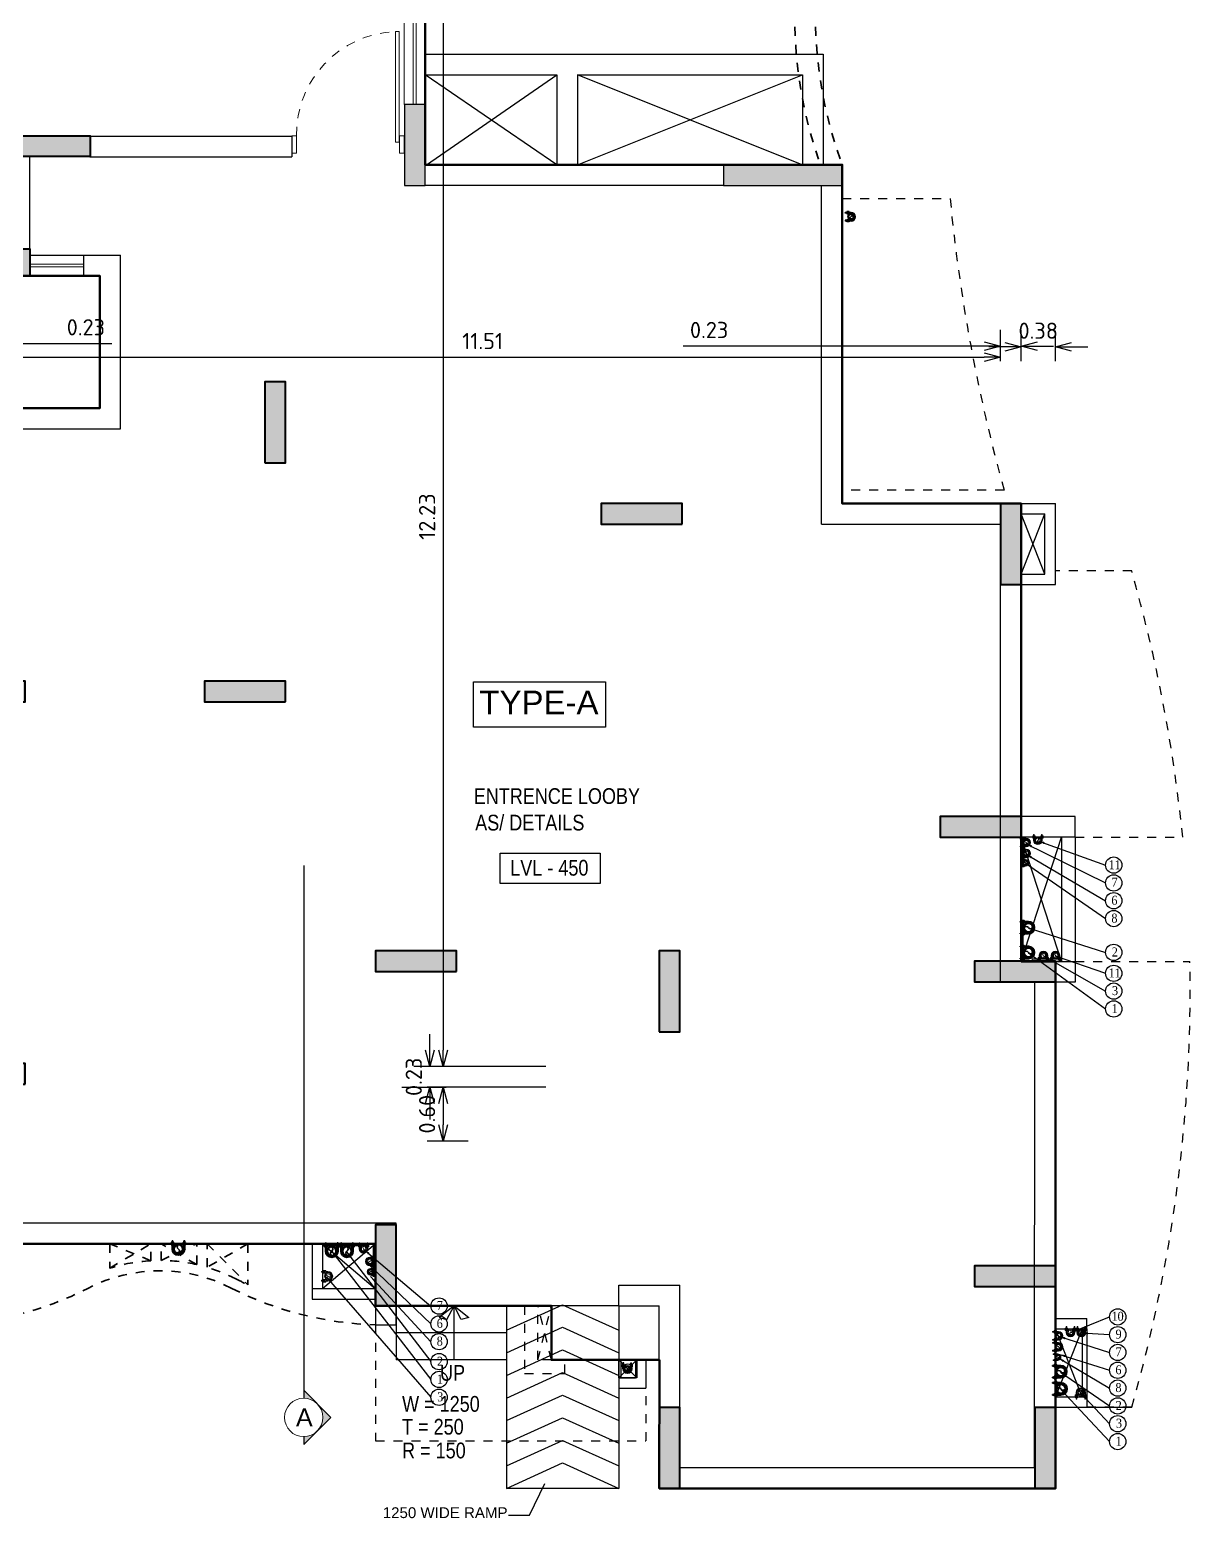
# Model space of a CAD drawing. Header units: inches. Extents: x 0 to 429, y 0 to 146.
# Drawn here: x 207.81 to 220.71, y 97.78 to 114.33 of the extents above; entities that cross this region are included whole.
import ezdxf
from ezdxf.enums import TextEntityAlignment as Align

# ---------------------------------------------------------------- set-up
doc = ezdxf.new("R2010")
doc.units = ezdxf.units.IN
doc.header["$MEASUREMENT"] = 0
for name, pattern in [('Xr-4BHK-A-B-Ground-Sub$0$DASHED', [0.75, 0.5, -0.25]), ('Xr-4BHK-A-B-Ground-Sub$0$DASHED2', [0.375, 0.25, -0.125]), ('Xr-4BHK-A-B-Ground-Sub$0$HIDDEN', [0.375, 0.25, -0.125])]:
    doc.linetypes.add(name, pattern=pattern)
doc.layers.get('DEFPOINTS').update_dxf_attribs({"lineweight": 18})
for name, color, linetype, lineweight in [('FLOOR-GROUND', 7, 'Continuous', 50), ('XR-4BHK-A-B-GROUND-SUB$0$1PL-SHAFT-PIPE-TEXT-50', 213, 'Continuous', 30), ('XR-4BHK-A-B-GROUND-SUB$0$CUTOUT', 6, 'Continuous', 30), ('XR-4BHK-A-B-GROUND-SUB$0$DOOR', 34, 'Continuous', 20), ('XR-4BHK-A-B-GROUND-SUB$0$LINE ABOVE', 6, 'Xr-4BHK-A-B-Ground-Sub$0$HIDDEN', 35), ('XR-4BHK-A-B-GROUND-SUB$0$PIPE', 30, 'Continuous', 30), ('XR-4BHK-A-B-GROUND-SUB$0$TOWER-COL', 1, 'Continuous', 40), ('XR-4BHK-A-B-GROUND-SUB$0$TOWER-COL-HATCH', 9, 'Continuous', 5), ('XR-4BHK-A-B-GROUND-SUB$0$WALL', 7, 'Continuous', 30), ('XR-4BHK-A-B-GROUND-SUB$0$WIN', 4, 'Continuous', 9), ('XR-4BHK-A-B-GROUND-SUB$0$WINDOW', 4, 'Continuous', 15)]:
    doc.layers.add(name, color=color, linetype=linetype, lineweight=lineweight)
for name, color, linetype in [('XR-4BHK-A-B-GROUND-SUB$0$1PL-SHAFT-PIPE', 7, 'Continuous'), ('XR-4BHK-A-B-GROUND-SUB$0$BALCONY', 6, 'Continuous'), ('XR-4BHK-A-B-GROUND-SUB$0$ELE', 4, 'Continuous')]:
    doc.layers.add(name, color=color, linetype=linetype)
for name, color, linetype, lineweight, true_color in [('XR-4BHK-A-B-GROUND-SUB$0$SEWERARE LINE', 7, 'Continuous', 35, 0xca2d12), ('XR-4BHK-A-B-GROUND-SUB$0$STROM WATER', 7, 'Continuous', 25, 0x00001a), ('XR-4BHK-A-B-GROUND-SUB$0$WATER SUPPLAY', 7, 'Continuous', 0, 0x00f000)]:
    doc.layers.add(name, color=color, linetype=linetype, lineweight=lineweight, true_color=true_color)
doc.styles.add('Sanvi Common', font='isocpeur.ttf')
doc.styles.get("Standard").update_dxf_attribs({"font": 'arial.ttf'})
doc.styles.add('Xr-4BHK-A-B-Ground-Sub$0$$0$DIM', font='arial.ttf', dxfattribs={"height": 4})
doc.styles.add('Xr-4BHK-A-B-Ground-Sub$0$$1$Standard', font='arial.ttf')
doc.styles.add('Xr-4BHK-A-B-Ground-Sub$0$DIM', font='arial.ttf')
doc.styles.add('Xr-4BHK-A-B-Ground-Sub$0$Standard', font='ARIALN.TTF')
doc.styles.add('Xr-4BHK-A-B-Ground-Sub$0$TIMES-ROMAN', font='times.ttf', dxfattribs={"width": 0.9})
doc.dimstyles.new('Sanvi Common', dxfattribs={"dimtxt": 0.18, "dimasz": 0.18, "dimexe": 0.18, "dimexo": 0.0625, "dimgap": 0.09, "dimtad": 1, "dimzin": 0, "dimdsep": 46, "dimtxsty": 'Sanvi Common', "dimblk": 'OPEN30', "dimcen": 0.09, "dimclrd": 68, "dimclre": 68, "dimclrt": 40, "dimadec": 0, "dimazin": 0, "dimtfac": 1, "dimtofl": 0, "dimtmove": 0, "dimatfit": 3, "dimldrblk": 'OPEN30', "dimfxl": 1, "dimtolj": 1, "dimtzin": 0, "dimarcsym": 0})
doc.dimstyles.new('Xr-4BHK-A-B-Ground-Sub$0$DIM 75', dxfattribs={"dimtxt": 75, "dimasz": 75, "dimexe": 0.18, "dimexo": 0.0625, "dimgap": 0.09, "dimtad": 0, "dimtih": 1, "dimtoh": 1, "dimdec": 0, "dimzin": 0, "dimdsep": 46, "dimtxsty": 'Xr-4BHK-A-B-Ground-Sub$0$Standard', "dimcen": 0.09, "dimclrd": 256, "dimclre": 256, "dimclrt": 256, "dimadec": 0, "dimazin": 0, "dimtfac": 1, "dimtdec": 0, "dimtofl": 0, "dimtmove": 0, "dimatfit": 3, "dimfxl": 1, "dimtolj": 1, "dimtzin": 0, "dimarcsym": 0})

# ---------------------------------------------------------------- blocks, each defined once
blk = doc.blocks.new('Xr-4BHK-A-B-Ground-Sub$0$d-750')
at = {"layer": 'XR-4BHK-A-B-GROUND-SUB$0$DOOR'}
for p, q in [((0, 718.7), (0, 750)), ((0, 750), (115, 750)), ((115, 718.7), (0, 718.7)), ((115, 750), (115, 718.7)), ((0, 0), (0, 31.2)), ((0, 31.2), (115, 31.2)), ((115, 31.2), (115, 0)), ((115, 0), (0, 0))]:
    blk.add_line(p, q, dxfattribs=at)
blk.add_lwpolyline([(73.9, 34.2), (811.3, 34.2), (811.3, 59.2), (73.9, 59.2)], close=True, dxfattribs=at)
at = {"layer": 'XR-4BHK-A-B-GROUND-SUB$0$DOOR', "color": 8, "linetype": 'Xr-4BHK-A-B-Ground-Sub$0$HIDDEN', "extrusion": (0, 0, -1)}
blk.add_ellipse((125, 31.2), major_axis=(218.4, 652.1), ratio=0.99874, start_param=-0.33813, end_param=1.207251, dxfattribs=at)
blk = doc.blocks.new('Xr-4BHK-A-B-Ground-Sub$0$ground')
at = {"layer": 'XR-4BHK-A-B-GROUND-SUB$0$BALCONY', "linetype": 'Xr-4BHK-A-B-Ground-Sub$0$DASHED2'}
for p, q in [((0, -375), (1200, -375)), ((1800, -3615), (0, -3615)), ((-10585, -10040), (-10585, -7585)), ((-9985, -7585), (-10585, -7585)), ((-9985, -10040), (-10585, -10040)), ((-3534, -12685), (-3534, -13285)), ((-3384, -13285), (-3234, -12684)), ((-3234, -13285), (-3383, -12685)), ((-5191, -12895), (-5190, -14185)), ((-2185, -13290), (-2185, -14185)), ((-5190, -14185), (-2185, -14185))]:
    blk.add_line(p, q, dxfattribs=at)
at = {"layer": 'XR-4BHK-A-B-GROUND-SUB$0$BALCONY'}
blk.add_line((2720, -13812), (3219, -13812), dxfattribs=at)
at = {"layer": 'XR-4BHK-A-B-GROUND-SUB$0$BALCONY', "linetype": 'Xr-4BHK-A-B-Ground-Sub$0$DASHED2'}
for points in [[(-9680, -1085), (-9985, -1085), (-9985, -2330)], [(-3534, -12685), (-3534, -13435), (-3084, -13435), (-3084, -13285)]]:
    blk.add_lwpolyline(points, dxfattribs=at)
for points in [[(2590, -7475), (3786, -7475, 0.044618), (3219, -4515), (2370, -4515)], [(2590, -8855), (3867, -8855, -0.074265), (3219, -13812), (2720, -13812)]]:
    blk.add_lwpolyline(points, format="xyb", dxfattribs=at)
blk.add_lwpolyline([(-3384, -12684), (-3234, -12684), (-3234, -13285), (-3384, -13285)], close=True, dxfattribs=at)
blk.add_arc((19853, 1405), 18738, 185.4521, 195.5407, dxfattribs=at)
at = {"layer": 'XR-4BHK-A-B-GROUND-SUB$0$ELE'}
for p, q in [((-9835, -2330), (-9271, -2330)), ((-9835, -2405), (-9271, -2705)), ((-9835, -2705), (-9271, -2405)), ((-9835, -2405), (-9271, -2405)), ((1990, -4550), (2255, -3880)), ((2255, -4550), (1990, -3880)), ((2440, -8855), (1990, -7475)), ((1990, -8855), (2440, -7475)), ((2440, -7475), (2440, -8855)), ((2590, -7475), (2590, -8855)), ((-9870, -11995), (-9282, -12495)), ((-9282, -11995), (-9870, -12495)), ((-9282, -11995), (-9282, -12495)), ((-9167, -11995), (-9167, -12495)), ((-5893, -11995), (-5893, -12495)), ((-5778, -11995), (-5778, -12495)), ((-5778, -11995), (-5190, -12495)), ((-5190, -11995), (-5778, -12495)), ((-2484, -12685), (-4959, -12685)), ((-4959, -12685), (-4959, -13285)), ((-3734, -12685), (-3734, -14715)), ((-2484, -12685), (-2484, -14715)), ((-3734, -12985), (-4959, -12985)), ((2670, -12942), (2370, -13697)), ((2670, -13697), (2370, -12942)), ((2670, -12942), (2670, -13697)), ((2720, -12942), (2720, -13697)), ((-3734, -13285), (-4959, -13285)), ((-2484, -14715), (-3734, -14715))]:
    blk.add_line(p, q, dxfattribs=at)
for points in [[(-3734, -12956), (-3109, -12672), (-2484, -12956)], [(-3734, -13207), (-3109, -12923), (-2484, -13207)], [(-3734, -13458), (-3109, -13175), (-2484, -13458)], [(-3734, -13710), (-3109, -13426), (-2484, -13710)], [(-3734, -13961), (-3109, -13677), (-2484, -13961)], [(-3734, -14212), (-3109, -13929), (-2484, -14212)], [(-3734, -14464), (-3109, -14180), (-2484, -14464)], [(-3734, -14715), (-3109, -14431), (-2484, -14715)]]:
    blk.add_lwpolyline(points, dxfattribs=at)
at = {"layer": 'XR-4BHK-A-B-GROUND-SUB$0$LINE ABOVE'}
for p, q in [((-8143, -11995), (-8143, -12266)), ((-7689, -12183), (-8143, -11995)), ((-8143, -12266), (-7689, -11995)), ((-7689, -12183), (-7689, -11995)), ((-7574, -12180), (-7574, -11995)), ((-7177, -12226), (-7574, -11995)), ((-7574, -12180), (-7177, -11995)), ((-7177, -12226), (-7177, -11995)), ((-7062, -12256), (-7062, -11995)), ((-7062, -11995), (-6608, -12450)), ((-6608, -11995), (-7062, -12256)), ((-6608, -11995), (-6608, -12450)), ((-3084, -13290), (-2035, -13290))]:
    blk.add_line(p, q, dxfattribs=at)
blk.add_lwpolyline([(-9985, -5740), (-10585, -5740), (-10585, -7435), (-9985, -7435)], dxfattribs=at)
for points in [[(-8143, -12266, -0.06273), (-7689, -12183, -0.06273)], [(-7574, -12180, -0.054211), (-7177, -12226)], [(-9985, -12610), (-9985, -12895, 0.111051), (-8387, -12490, -0.244497), (-6788, -12490, 0.111051), (-5190, -12895, -74.791831)], [(-7062, -12256, -0.047733), (-6736, -12388, 0.009749), (-6608, -12450)]]:
    blk.add_lwpolyline(points, format="xyb", dxfattribs=at)
at = {"layer": 'XR-4BHK-A-B-GROUND-SUB$0$WALL'}
for p, q in [((-8365, 320), (-6120, 320)), ((-6120, 320), (-6120, 90)), ((-9265, -1005), (-9265, 91)), ((-9035, -1005), (-9035, 91)), ((-8365, 90), (-6120, 90)), ((-230, -3995), (-230, -230)), ((0, -3765), (0, -230)), ((-9680, -1005), (-9265, -1005)), ((-9680, -1235), (-9680, -1005)), ((-9035, -1005), (-8025, -1005)), ((-8025, -2935), (-8025, -1005)), ((-9035, -1235), (-8255, -1235)), ((-8255, -2705), (-8255, -1235)), ((-9985, -2935), (-9985, -2330)), ((-9835, -2330), (-9985, -2330)), ((-9835, -2705), (-9835, -2330)), ((-9271, -2705), (-9271, -2330)), ((-9271, -2330), (-9155, -2330)), ((-9155, -2705), (-9155, -2330)), ((-9835, -2705), (-9271, -2705)), ((-9155, -2705), (-8255, -2705)), ((-9985, -11995), (-9985, -2935)), ((-9985, -2935), (-8025, -2935)), ((-9755, -11765), (-9755, -2935)), ((0, -3765), (2370, -3765)), ((2370, -4665), (2370, -3765)), ((1990, -3880), (2255, -3880)), ((1990, -4550), (1990, -3880)), ((2255, -4550), (2255, -3880)), ((-230, -3995), (1760, -3995)), ((1760, -9085), (1760, -3995)), ((1990, -4550), (2255, -4550)), ((1990, -7245), (1990, -4665)), ((1990, -4665), (2370, -4665)), ((1990, -7245), (1990, -4665)), ((2590, -7245), (1985, -7245)), ((2590, -7475), (2590, -7245)), ((1990, -8855), (2590, -8855)), ((2590, -8855), (2590, -9085)), ((2142, -9085), (1760, -9085)), ((2140, -14485), (2142, -9085)), ((2370, -12827), (2372, -9085)), ((2590, -9085), (2372, -9085)), ((-9985, -11995), (-9985, -12610)), ((-5190, -11995), (-9870, -11995)), ((-9870, -11995), (-9870, -12495)), ((-5190, -11995), (-5190, -12495)), ((-9167, -12495), (-9870, -12495)), ((-9167, -12495), (-9167, -12610)), ((-5893, -12495), (-5893, -12610)), ((-5190, -12495), (-5893, -12495)), ((-2484, -12455), (-1805, -12455)), ((-2484, -12685), (-2484, -12455)), ((-1805, -14485), (-1805, -12455)), ((-9985, -12610), (-9167, -12610)), ((-2484, -12685), (-2035, -12685)), ((-2035, -14715), (-2035, -12685)), ((2370, -12827), (2720, -12827)), ((2720, -12942), (2720, -12827)), ((2370, -14715), (2370, -12942)), ((2370, -12942), (2720, -12942)), ((2370, -13697), (2720, -13697)), ((2720, -13697), (2720, -13812)), ((2370, -13812), (2720, -13812)), ((2140, -14485), (-1805, -14485)), ((2370, -14715), (-2035, -14715))]:
    blk.add_line(p, q, dxfattribs=at)
at = {"layer": 'XR-4BHK-A-B-GROUND-SUB$0$WALL', "linetype": 'Xr-4BHK-A-B-Ground-Sub$0$DASHED'}
blk.add_line((-9680, -1235), (-9035, -1235), dxfattribs=at)
at = {"layer": 'XR-4BHK-A-B-GROUND-SUB$0$WALL'}
for points in [[(2590, -7475), (1990, -7475), (1990, -8855)], [(-5893, -12610), (-5190, -12610), (-5190, -12895), (-4960, -12895), (-4960, -11765), (-9755, -11765)]]:
    blk.add_lwpolyline(points, dxfattribs=at)
at = {"layer": 'XR-4BHK-A-B-GROUND-SUB$0$DOOR', "xscale": 1.666666782984976, "yscale": 1.666666782984976, "zscale": 1.666666782984976, "rotation": 89.99999994797315}
blk.add_blockref('Xr-4BHK-A-B-Ground-Sub$0$d-750', (-4870, 129), dxfattribs=at)
blk = doc.blocks.new('Xr-4BHK-A-B-Ground-Sub$0$core typ')
at = {"layer": 'XR-4BHK-A-B-GROUND-SUB$0$LINE ABOVE'}
for radius, start, end in [(4917, 160.395, 199.6052), (4687, 159.3903, 200.6097)]:
    blk.add_arc((16038, 7150), radius, start, end, dxfattribs=at)
at = {"layer": 'XR-4BHK-A-B-GROUND-SUB$0$WALL'}
for p, q in [((2615, 4265), (2615, 4495)), ((3215, 4265), (3215, 4495))]:
    blk.add_line(p, q, dxfattribs=at)
at = {"layer": 'XR-4BHK-A-B-GROUND-SUB$0$WIN'}
for p, q in [((6880, 6170), (6880, 8130)), ((6910, 6170), (6910, 8130)), ((2615, 4395), (3215, 4395)), ((3215, 4365), (2615, 4365))]:
    blk.add_line(p, q, dxfattribs=at)
at = {"layer": 'XR-4BHK-A-B-GROUND-SUB$0$WINDOW'}
for p, q in [((6780, 6170), (6780, 8130)), ((7010, 6170), (7010, 8130)), ((2615, 4495), (3215, 4495)), ((3215, 4265), (2615, 4265))]:
    blk.add_line(p, q, dxfattribs=at)
blk = doc.blocks.new('Xr-4BHK-A-B-Ground-Sub$0$REV.CO.')
at = {"layer": 'XR-4BHK-A-B-GROUND-SUB$0$TOWER-COL-HATCH'}
for points in [[(447471, 20700), (447241, 20700), (447241, 19800), (447471, 19800)], [(451646, 19800), (451416, 19800), (451416, 20700), (451646, 20700)], [(454801, 18670), (454571, 18670), (454571, 17769), (454801, 17769)], [(448142, 18455), (448142, 18225), (447241, 18225), (447241, 18455)], [(459366, 17980), (459596, 17980), (459596, 17080), (459366, 17080)], [(459596, 16205), (459596, 15975), (458696, 15975), (458696, 16205)], [(451646, 14725), (451416, 14725), (451416, 15626), (451646, 15626)], [(448142, 15070), (448142, 14840), (447241, 14840), (447241, 15070)], [(454801, 14955), (454801, 14725), (453901, 14725), (453901, 14955)], [(448521, 13460), (447621, 13460), (447621, 13230), (448521, 13230)], [(456702, 11955), (456702, 11725), (455801, 11725), (455801, 11955)], [(458696, 11725), (458696, 11955), (459596, 11955), (459596, 11725)], [(447851, 9750), (447851, 10650), (447621, 10650), (447621, 9750)], [(452291, 9980), (451391, 9980), (451391, 9750), (452291, 9750)], [(459366, 8690), (459596, 8690), (459596, 9590), (459366, 9590)], [(456031, 8400), (455801, 8400), (455801, 9300), (456031, 9300)], [(459246, 7220), (459246, 6920), (458646, 6920), (458646, 7220)]]:
    blk.add_hatch(color=256, dxfattribs=at).paths.add_polyline_path(points)
h = blk.add_hatch(color=256, dxfattribs=at)
h.dxf.hatch_style = 1
h.paths.add_polyline_path([(458876, 5665), (458876, 5895), (457976, 5895), (457976, 5665)])
at = {"layer": 'XR-4BHK-A-B-GROUND-SUB$0$TOWER-COL'}
for points in [[(447471, 20700), (447241, 20700), (447241, 19800), (447471, 19800)], [(451646, 20700), (451416, 20700), (451416, 19800), (451646, 19800)], [(454801, 18670), (454571, 18670), (454571, 17769), (454801, 17769)], [(447241, 18455), (447241, 18225), (448142, 18225), (448142, 18455)], [(459366, 17080), (459596, 17080), (459596, 17980), (459366, 17980)], [(458696, 16205), (458696, 15975), (459596, 15975), (459596, 16205)], [(451646, 15626), (451416, 15626), (451416, 14725), (451646, 14725)], [(447241, 15070), (447241, 14840), (448142, 14840), (448142, 15070)], [(453901, 14955), (453901, 14725), (454801, 14725), (454801, 14955)], [(447621, 13460), (447621, 13230), (448521, 13230), (448521, 13460)], [(455801, 11955), (455801, 11725), (456702, 11725), (456702, 11955)], [(459596, 11725), (459596, 11955), (458696, 11955), (458696, 11725)], [(447851, 10650), (447621, 10650), (447621, 9750), (447851, 9750)], [(451391, 9980), (451391, 9750), (452291, 9750), (452291, 9980)], [(459366, 8690), (459596, 8690), (459596, 9590), (459366, 9590)], [(456031, 9300), (455801, 9300), (455801, 8400), (456031, 8400)], [(459246, 7220), (459246, 6920), (458646, 6920), (458646, 7220)], [(458876, 5895), (458876, 5665), (457976, 5665), (457976, 5895)]]:
    blk.add_lwpolyline(points, close=True, dxfattribs=at)
blk = doc.blocks.new('_Open30')
at = {"color": 0, "linetype": 'ByBlock', "lineweight": -2}
for p, q in [((-1, 0.268), (0, 0)), ((0, 0), (-1, -0.268)), ((0, 0), (-1, 0))]:
    blk.add_line(p, q, dxfattribs=at)
blk = doc.blocks.new('*D61')
at = {"color": 68, "lineweight": -2, "transparency": 16777216}
for p, q in [((204.959, 110.618), (204.959, 111.019)), ((205.189, 110.638), (205.189, 111.019)), ((204.779, 110.839), (204.599, 110.839)), ((205.369, 110.839), (208.717, 110.839))]:
    blk.add_line(p, q, dxfattribs=at)
at = {"layer": 'DEFPOINTS', "color": 0, "transparency": 16777216}
for p in [(205.189, 110.839), (204.959, 110.555), (205.189, 110.576)]:
    blk.add_point(p, dxfattribs=at)
at = {"color": 68, "lineweight": -2, "transparency": 16777216, "xscale": 0.18, "yscale": 0.18, "zscale": 0.18}
blk.add_blockref('_Open30', (204.959, 110.839), dxfattribs=at)
at = {"color": 68, "lineweight": -2, "transparency": 16777216, "xscale": 0.18, "yscale": 0.18, "zscale": 0.18, "rotation": 180}
blk.add_blockref('_Open30', (205.189, 110.839), dxfattribs=at)
at = {"color": 40, "transparency": 16777216, "insert": (208.429, 111.019), "char_height": 0.18, "attachment_point": 5, "style": 'Sanvi Common'}
blk.add_mtext('\\A1;0.23', dxfattribs=at)
blk = doc.blocks.new('*D93')
at = {"color": 68, "lineweight": -2, "transparency": 16777216}
for p, q in [((207.084, 110.642), (207.084, 110.866)), ((218.599, 110.642), (218.599, 110.866)), ((207.264, 110.686), (218.419, 110.686))]:
    blk.add_line(p, q, dxfattribs=at)
at = {"layer": 'DEFPOINTS', "color": 0, "transparency": 16777216}
for p in [(207.084, 110.58), (218.599, 110.686), (218.599, 110.58)]:
    blk.add_point(p, dxfattribs=at)
at = {"color": 68, "lineweight": -2, "transparency": 16777216, "xscale": 0.18, "yscale": 0.18, "zscale": 0.18, "rotation": 180}
blk.add_blockref('_Open30', (207.084, 110.686), dxfattribs=at)
at = {"color": 68, "lineweight": -2, "transparency": 16777216, "xscale": 0.18, "yscale": 0.18, "zscale": 0.18}
blk.add_blockref('_Open30', (218.599, 110.686), dxfattribs=at)
at = {"color": 40, "transparency": 16777216, "insert": (212.841, 110.866), "char_height": 0.18, "attachment_point": 5, "style": 'Sanvi Common'}
blk.add_mtext('\\A1;11.51', dxfattribs=at)
blk = doc.blocks.new('*D94')
at = {"color": 68, "lineweight": -2, "transparency": 16777216}
for p, q in [((218.599, 110.642), (218.599, 110.989)), ((218.829, 110.642), (218.829, 110.989)), ((218.419, 110.809), (215.071, 110.809)), ((219.009, 110.809), (219.189, 110.809))]:
    blk.add_line(p, q, dxfattribs=at)
at = {"layer": 'DEFPOINTS', "color": 0, "transparency": 16777216}
for p in [(218.829, 110.809), (218.599, 110.58), (218.829, 110.58)]:
    blk.add_point(p, dxfattribs=at)
at = {"color": 68, "lineweight": -2, "transparency": 16777216, "xscale": 0.18, "yscale": 0.18, "zscale": 0.18}
blk.add_blockref('_Open30', (218.599, 110.809), dxfattribs=at)
at = {"color": 68, "lineweight": -2, "transparency": 16777216, "xscale": 0.18, "yscale": 0.18, "zscale": 0.18, "rotation": 180}
blk.add_blockref('_Open30', (218.829, 110.809), dxfattribs=at)
at = {"color": 40, "transparency": 16777216, "insert": (215.359, 110.989), "char_height": 0.18, "attachment_point": 5, "style": 'Sanvi Common'}
blk.add_mtext('\\A1;0.23', dxfattribs=at)
blk = doc.blocks.new('*D95')
at = {"color": 68, "lineweight": -2, "transparency": 16777216}
for p, q in [((218.829, 110.642), (218.829, 110.981)), ((219.209, 110.642), (219.209, 110.981)), ((218.649, 110.801), (218.469, 110.801)), ((219.389, 110.801), (219.569, 110.801))]:
    blk.add_line(p, q, dxfattribs=at)
at = {"layer": 'DEFPOINTS', "color": 0, "transparency": 16777216}
for p in [(219.209, 110.801), (218.829, 110.58), (219.209, 110.58)]:
    blk.add_point(p, dxfattribs=at)
at = {"color": 68, "lineweight": -2, "transparency": 16777216, "xscale": 0.18, "yscale": 0.18, "zscale": 0.18}
blk.add_blockref('_Open30', (218.829, 110.801), dxfattribs=at)
at = {"color": 68, "lineweight": -2, "transparency": 16777216, "xscale": 0.18, "yscale": 0.18, "zscale": 0.18, "rotation": 180}
blk.add_blockref('_Open30', (219.209, 110.801), dxfattribs=at)
at = {"color": 40, "transparency": 16777216, "insert": (219.019, 110.981), "char_height": 0.18, "attachment_point": 5, "style": 'Sanvi Common'}
blk.add_mtext('\\A1;0.38', dxfattribs=at)
blk = doc.blocks.new('*D96')
at = {"color": 68, "lineweight": -2, "transparency": 16777216}
for p, q in [((212.354, 115.026), (212.223, 115.026)), ((212.403, 114.846), (212.403, 102.981)), ((213.543, 102.801), (212.223, 102.801))]:
    blk.add_line(p, q, dxfattribs=at)
at = {"layer": 'DEFPOINTS', "color": 0, "transparency": 16777216}
for p in [(212.417, 115.026), (212.403, 102.801), (213.605, 102.801)]:
    blk.add_point(p, dxfattribs=at)
at = {"color": 68, "lineweight": -2, "transparency": 16777216, "xscale": 0.18, "yscale": 0.18, "zscale": 0.18}
for p, rotation in [((212.403, 115.026), 90), ((212.403, 102.801), 270)]:
    blk.add_blockref('_Open30', p, dxfattribs=dict(at, rotation=rotation))
at = {"color": 40, "transparency": 16777216, "insert": (212.223, 108.914), "char_height": 0.18, "attachment_point": 5, "rotation": 90, "style": 'Sanvi Common'}
blk.add_mtext('\\A1;12.23', dxfattribs=at)
blk = doc.blocks.new('*D97')
at = {"color": 68, "lineweight": -2, "transparency": 16777216}
for p, q in [((212.255, 102.981), (212.255, 103.161)), ((213.543, 102.801), (212.075, 102.801)), ((211.943, 102.571), (212.435, 102.571)), ((212.255, 102.391), (212.255, 102.211))]:
    blk.add_line(p, q, dxfattribs=at)
at = {"layer": 'DEFPOINTS', "color": 0, "transparency": 16777216}
for p in [(213.605, 102.801), (211.88, 102.571), (212.255, 102.571)]:
    blk.add_point(p, dxfattribs=at)
at = {"color": 68, "lineweight": -2, "transparency": 16777216, "xscale": 0.18, "yscale": 0.18, "zscale": 0.18}
for p, rotation in [((212.255, 102.801), 270), ((212.255, 102.571), 90)]:
    blk.add_blockref('_Open30', p, dxfattribs=dict(at, rotation=rotation))
at = {"color": 40, "transparency": 16777216, "insert": (212.075, 102.686), "char_height": 0.18, "attachment_point": 5, "rotation": 90, "style": 'Sanvi Common'}
blk.add_mtext('\\A1;0.23', dxfattribs=at)
blk = doc.blocks.new('*D98')
at = {"color": 68, "lineweight": -2, "transparency": 16777216}
for p, q in [((213.543, 102.571), (212.223, 102.571)), ((212.403, 102.391), (212.403, 102.151)), ((212.68, 101.971), (212.223, 101.971))]:
    blk.add_line(p, q, dxfattribs=at)
at = {"layer": 'DEFPOINTS', "color": 0, "transparency": 16777216}
for p in [(213.605, 102.571), (212.403, 101.971), (212.743, 101.971)]:
    blk.add_point(p, dxfattribs=at)
at = {"color": 68, "lineweight": -2, "transparency": 16777216, "xscale": 0.18, "yscale": 0.18, "zscale": 0.18}
for p, rotation in [((212.403, 102.571), 90), ((212.403, 101.971), 270)]:
    blk.add_blockref('_Open30', p, dxfattribs=dict(at, rotation=rotation))
at = {"color": 40, "transparency": 16777216, "insert": (212.223, 102.271), "char_height": 0.18, "attachment_point": 5, "rotation": 90, "style": 'Sanvi Common'}
blk.add_mtext('\\A1;0.60', dxfattribs=at)
blk = doc.blocks.new('Xr-4BHK-A-B-Ground-Sub$0$$0$DOOR NO')
at = {"lineweight": 0}
blk.add_circle((0, 0), 10, dxfattribs=at)
at = {"style": 'Xr-4BHK-A-B-Ground-Sub$0$$0$DIM'}
blk.add_attdef('X1', text='', height=9, dxfattribs=at).set_placement((0, 0), align=Align.MIDDLE_CENTER)
blk = doc.blocks.new('Xr-4BHK-A-B-Ground-Sub$0$CI50')
at = {"ltscale": 100}
for p, q in [((-53, 2), (-53, 13)), ((-48, 35), (-48, 13)), ((-48, 2), (-48, -2)), ((-40, 35), (-40, 13)), ((-40, 2), (-40, -2)), ((-35, 2), (-35, 13)), ((35, 2), (35, 13)), ((40, 35), (40, 13)), ((40, 2), (40, -2)), ((48, 35), (48, 13)), ((48, 2), (48, -2)), ((53, 2), (53, 13)), ((-53, -13), (-53, -2)), ((-48, -13), (-48, -31)), ((-48, -15), (-48, -31)), ((-40, -31), (-48, -31)), ((-40, -13), (-40, -31)), ((-40, -15), (-40, -31)), ((-35, -13), (-35, -2)), ((35, -13), (35, -2)), ((40, -13), (40, -31)), ((40, -15), (40, -31)), ((40, -31), (48, -31)), ((48, -13), (48, -31)), ((48, -15), (48, -31)), ((53, -13), (53, -2))]:
    blk.add_line(p, q, dxfattribs=at)
for points in [[(-58, 2), (-31, 2), (-31, 13), (-58, 13)], [(58, 2), (31, 2), (31, 13), (58, 13)], [(-58, -13), (-31, -13), (-31, -2), (-58, -2)], [(58, -13), (31, -13), (31, -2), (58, -2)]]:
    blk.add_lwpolyline(points, close=True, dxfattribs=at)
for radius in [35, 25]:
    blk.add_circle((0, 35), radius, dxfattribs=at)
for centre, radius, start, end in [((0, 35), 48.3, 0, 180), ((0, 35), 40.3, 360, 180), ((7, 47), 14.3, 119.0199, 240.9801), ((-7, 22), 14.3, 299.0199, 60.9801)]:
    blk.add_arc(centre, radius, start, end, dxfattribs=at)
blk = doc.blocks.new('Xr-4BHK-A-B-Ground-Sub$0$CI100')
at = {"layer": 'XR-4BHK-A-B-GROUND-SUB$0$SEWERARE LINE', "ltscale": 100}
for p, q in [((-79, 0), (-79, 11)), ((-74, 61), (-74, 11)), ((-66, 61), (-66, 11)), ((-61, 0), (-61, 11)), ((61, 0), (61, 11)), ((66, 61), (66, 11)), ((74, 61), (74, 11)), ((79, 0), (79, 11)), ((-79, -15), (-79, -4)), ((-74, 0), (-74, -4)), ((-74, -15), (-74, -37)), ((-74, -17), (-74, -37)), ((-66, -37), (-74, -37)), ((-66, 0), (-66, -4)), ((-66, -15), (-66, -37)), ((-66, -17), (-66, -37)), ((-61, -15), (-61, -4)), ((61, -15), (61, -4)), ((66, 0), (66, -4)), ((66, -15), (66, -37)), ((66, -17), (66, -37)), ((66, -37), (74, -37)), ((74, 0), (74, -4)), ((74, -15), (74, -37)), ((74, -17), (74, -37)), ((79, -15), (79, -4))]:
    blk.add_line(p, q, dxfattribs=at)
for points in [[(-85, 0), (-55, 0), (-55, 11), (-85, 11)], [(85, 0), (55, 0), (55, 11), (85, 11)], [(-85, -15), (-55, -15), (-55, -4), (-85, -4)], [(85, -15), (55, -15), (55, -4), (85, -4)]]:
    blk.add_lwpolyline(points, close=True, dxfattribs=at)
for radius in [60.7, 50]:
    blk.add_circle((0, 61), radius, dxfattribs=at)
for centre, radius, start, end in [((0, 61), 74, 0, 180), ((0, 61), 66, 0, 180), ((14, 86), 28.6, 119.0199, 240.9801), ((-14, 36), 28.6, 299.0199, 60.9801)]:
    blk.add_arc(centre, radius, start, end, dxfattribs=at)
blk = doc.blocks.new('Xr-4BHK-A-B-Ground-Sub$0$RWP')
at = {"layer": 'XR-4BHK-A-B-GROUND-SUB$0$CUTOUT'}
for p, q in [((0, 200), (200, 0)), ((200, 200), (0, 0))]:
    blk.add_line(p, q, dxfattribs=at)
blk.add_lwpolyline([(0, 0), (200, 0), (200, 200), (0, 200)], close=True, dxfattribs=at)
at = {"layer": 'XR-4BHK-A-B-GROUND-SUB$0$ELE'}
for p, q in [((0, 200), (0, 0)), ((25, 200), (25, 0))]:
    blk.add_line(p, q, dxfattribs=at)
at = {"layer": 'XR-4BHK-A-B-GROUND-SUB$0$PIPE'}
blk.add_circle((100, 100), 50, dxfattribs=at)
at = {"layer": 'XR-4BHK-A-B-GROUND-SUB$0$WALL'}
for p, q in [((0, 315), (300, 315)), ((0, 200), (0, 315)), ((0, 200), (185, 200)), ((185, 0), (185, 200)), ((300, 0), (300, 315))]:
    blk.add_line(p, q, dxfattribs=at)
blk = doc.blocks.new('Xr-4BHK-A-B-Ground-Sub$0$A$C2521575D')
at = {"layer": 'XR-4BHK-A-B-GROUND-SUB$0$1PL-SHAFT-PIPE-TEXT-50'}
for centre in [(33132, 6749), (33132, 6551), (33132, 6353), (33132, 6155), (33132, 5779), (33132, 5546), (33132, 5348), (33132, 5150), (25630, 1847), (25630, 1649), (33177, 1727), (25630, 1451), (33177, 1529), (33177, 1331), (25630, 1229), (33177, 1133), (25630, 1031), (33177, 935), (25630, 833), (33177, 737), (33177, 539), (33177, 341)]:
    blk.add_circle(centre, 90.6, dxfattribs=at)
at = {"layer": 'XR-4BHK-A-B-GROUND-SUB$0$WATER SUPPLAY'}
for p, q in [((32122, 6732), (32122, 7062)), ((32122, 5682), (32122, 6132)), ((32551, 5703), (32224, 5703)), ((24333, 2521, 0), (24832, 2521)), ((24907, 2542), (24907, 2177))]:
    blk.add_line(p, q, dxfattribs=at)
for points in [[(32101, 6732), (32101, 7062), (32126, 7062), (32126, 6732)], [(32101, 5682), (32101, 6132), (32126, 6132), (32126, 5682)], [(32551, 5682), (32224, 5682), (32224, 5707), (32551, 5707)], [(24921, 2542), (24921, 2177), (24896, 2177), (24896, 2542)]]:
    blk.add_lwpolyline(points, close=True, dxfattribs=at)
at = {"layer": 'XR-4BHK-A-B-GROUND-SUB$0$WATER SUPPLAY', "elevation": 0}
blk.add_lwpolyline([(24333, 2542), (24832, 2542), (24832, 2517), (24333, 2517)], close=True, dxfattribs=at)
at = {"layer": 'XR-4BHK-A-B-GROUND-SUB$0$1PL-SHAFT-PIPE'}
for p, xscale, yscale, zscale, rotation in [((32126, 6054), -0.9405000000115251, 0.9405000000115251, 0.9405000000115251, 270), ((32126, 5777), -0.9405000000115251, 0.9405000000115251, 0.9405000000115251, 270), ((22732, 2538), 0.9404999999969732, 0.9404999999969732, 0.9404999999969732, 180), ((24437, 2515), -0.9404999999969732, 0.9404999999969732, 0.9404999999969732, 180), ((24606, 2515), -0.9404999999969732, 0.9404999999969732, 0.9404999999969732, 180), ((32485, 1118), -0.9405000000115251, 0.9405000000115251, 0.9405000000115251, 270), ((32488, 927), -0.9405000000115251, 0.9405000000115251, 0.9405000000115251, 270)]:
    blk.add_blockref('Xr-4BHK-A-B-Ground-Sub$0$CI100', p, dxfattribs=dict(at, xscale=xscale, yscale=yscale, zscale=zscale, rotation=rotation))
at = {"layer": 'XR-4BHK-A-B-GROUND-SUB$0$STROM WATER'}
for p, rotation in [((30176, 13957), 270), ((27723, 1185), 180)]:
    blk.add_blockref('Xr-4BHK-A-B-Ground-Sub$0$CI50', p, dxfattribs=dict(at, rotation=rotation))
at = {"layer": 'XR-4BHK-A-B-GROUND-SUB$0$WATER SUPPLAY', "xscale": -1}
for p, rotation in [((32124, 6999), 270), ((32289, 7060), 180), ((32125, 6879), 270), ((32483, 1516), 270), ((32651, 1589), 180), ((32772, 1588), 180), ((32482, 1395), 270)]:
    blk.add_blockref('Xr-4BHK-A-B-Ground-Sub$0$CI50', p, dxfattribs=dict(at, rotation=rotation))
at = {"layer": 'XR-4BHK-A-B-GROUND-SUB$0$WATER SUPPLAY'}
for p, xscale, yscale, zscale, rotation in [((32126, 6774), -0.75, 0.75, 0.75, 270), ((24356, 2178), -1.099999999976717, 1.099999999976717, 1.099999999976717, 270), ((24894, 2228), 0.75, 0.75, 0.75, 90), ((32483, 1279), -0.75, 0.75, 0.75, 270)]:
    blk.add_blockref('Xr-4BHK-A-B-Ground-Sub$0$CI50', p, dxfattribs=dict(at, xscale=xscale, yscale=yscale, zscale=zscale, rotation=rotation))
for p in [(32350, 5709), (32486, 5709)]:
    blk.add_blockref('Xr-4BHK-A-B-Ground-Sub$0$CI50', p, dxfattribs=at)
for p, rotation in [((24791, 2519), 180), ((24895, 2344), 90)]:
    blk.add_blockref('Xr-4BHK-A-B-Ground-Sub$0$CI50', p, dxfattribs=dict(at, rotation=rotation))
at = {"layer": 'XR-4BHK-A-B-GROUND-SUB$0$WATER SUPPLAY', "xscale": -1.099999999976717, "yscale": 1.099999999976717, "zscale": 1.099999999976717}
blk.add_blockref('Xr-4BHK-A-B-Ground-Sub$0$CI50', (32766, 846), dxfattribs=at)
at = {"layer": 'XR-4BHK-A-B-GROUND-SUB$0$1PL-SHAFT-PIPE-TEXT-50', "style": 'Xr-4BHK-A-B-Ground-Sub$0$TIMES-ROMAN', "width": 0.9}
for s, p in [('11', (33142, 6703)), ('7', (33142, 6509)), ('6', (33140, 6308)), ('8', (33140, 6110)), ('2', (33144, 5733)), ('11', (33142, 5500)), ('3', (33147, 5304)), ('1', (33142, 5104)), ('7', (25639, 1805)), ('6', (25638, 1605)), ('10', (33175, 1683)), ('8', (25638, 1407)), ('9', (33186, 1485)), ('7', (33187, 1289)), ('2', (25641, 1183)), ('6', (33185, 1089)), ('1', (25639, 985)), ('3', (25644, 788)), ('8', (33185, 891)), ('2', (33188, 691)), ('3', (33191, 495)), ('1', (33186, 295))]:
    blk.add_text(s, height=100, rotation=0, dxfattribs=at).set_placement(p, align=Align.CENTER)
at = {"layer": 'XR-4BHK-A-B-GROUND-SUB$0$1PL-SHAFT-PIPE-TEXT-50'}
for points in [[(32152, 6990), (33042, 6551)], [(32289, 7020), (33042, 6749)], [(32152, 6873), (33042, 6353)], [(32152, 6769), (33042, 6155)], [(32181, 6052), (33042, 5779)], [(32183, 5772), (33042, 5150)], [(32350, 5739), (33042, 5348)], [(32481, 5742), (33042, 5546)], [(24437, 2453), (25539, 1031)], [(24602, 2451), (25539, 1229)], [(24791, 2479), (25539, 1847)], [(24374, 2172), (25539, 833)], [(24867, 2289), (25539, 1649)], [(24868, 2176), (25539, 1451)], [(32649, 1548), (33086, 1727)], [(32518, 1511), (33086, 1331)], [(32772, 1548), (33086, 1529)], [(32509, 1274), (33086, 935)], [(32518, 1313), (33086, 1133)], [(32542, 1113), (33086, 737)], [(32545, 921), (33086, 341)], [(32766, 879), (33086, 539)]]:
    blk.add_leader(points, dimstyle='Xr-4BHK-A-B-Ground-Sub$0$DIM 75', dxfattribs=at)

msp = doc.modelspace()

# ---------------------------------------------------------------- hatches: boundary and pattern name
for points in [[(212.201, 113.496), (211.971, 113.496), (211.971, 112.595), (212.201, 112.595)], [(216.84, 112.595), (216.84, 112.825), (215.52, 112.825), (215.52, 112.595)]]:
    msp.add_hatch(color=256).paths.add_polyline_path(points)
h = msp.add_hatch(color=256)
h.dxf.hatch_style = 1
h.paths.add_polyline_path([(211.153, 98.9), (211.002, 99.051, -0.414214), (211.002, 98.749)])
h.paths.add_polyline_path([(211.002, 98.749, -0.198912), (210.851, 98.687), (210.851, 98.598)])
h.paths.add_polyline_path([(211.002, 99.051), (210.851, 99.202), (210.851, 99.113, -0.198912)])

# ---------------------------------------------------------------- linework, layer by layer
for p, q in [((213.667, 112.825), (212.201, 113.825)), ((212.218, 112.825), (213.667, 113.825)), ((213.667, 113.825), (213.667, 112.825)), ((213.897, 113.825), (213.897, 112.825)), ((213.897, 112.825), (216.397, 113.825)), ((216.395, 112.825), (213.897, 113.825)), ((215.519, 112.825), (212.199, 112.825)), ((215.519, 112.595), (212.199, 112.595)), ((212.74, 107.079), (214.208, 107.079)), ((212.74, 106.573), (212.74, 107.079)), ((214.208, 107.079), (214.208, 106.573)), ((214.208, 106.573), (212.74, 106.573)), ((210.851, 105.036), (210.851, 99.113))]:
    msp.add_line(p, q)
for points in [[(212.201, 114.055), (216.627, 114.055), (216.627, 112.825)], [(212.201, 113.825), (213.667, 113.825)], [(213.897, 113.825), (216.397, 113.825), (216.397, 112.825)], [(212.523, 99.54), (212.523, 100.14), (212.357, 100.01), (212.443, 99.989), (212.523, 100.14)], [(212.523, 99.54), (212.523, 100.14), (212.689, 100.01), (212.602, 99.989), (212.523, 100.14)], [(210.851, 98.687), (210.851, 98.598), (211.153, 98.9), (210.851, 99.202), (210.851, 99.113)]]:
    msp.add_lwpolyline(points)
for points in [[(211.971, 112.595), (212.201, 112.595), (212.201, 113.496), (211.971, 113.496)], [(216.84, 112.595), (216.84, 112.825), (215.52, 112.825), (215.52, 112.595)], [(213.037, 105.174), (214.148, 105.174), (214.148, 104.836), (213.037, 104.836)]]:
    msp.add_lwpolyline(points, close=True)
at = {"color": 4}
msp.add_lwpolyline([(213.127, 97.813), (213.362, 97.813), (213.534, 98.166)], dxfattribs=at)
at = {"layer": 'FLOOR-GROUND', "color": 181}
for points in [[(206.855, 100.83), (211.65, 100.83), (211.65, 100.141), (213.605, 100.141), (213.605, 99.54), (214.806, 99.54), (214.805, 98.11), (219.21, 98.11), (219.21, 103.97), (218.83, 103.97), (218.83, 109.06), (216.84, 109.06), (216.84, 112.825), (212.201, 112.825), (212.201, 116.126)], [(205.189, 111.59), (208.585, 111.59), (208.585, 110.121), (206.855, 110.121)]]:
    msp.add_lwpolyline(points, dxfattribs=at)

# ---------------------------------------------------------------- block references
at = {"xscale": 0.001, "yscale": 0.001, "zscale": 0.001}
for name, p in [('Xr-4BHK-A-B-Ground-Sub$0$A$C2521575D', (186.726, 98.291)), ('Xr-4BHK-A-B-Ground-Sub$0$core typ', (205.19, 107.325)), ('Xr-4BHK-A-B-Ground-Sub$0$ground', (216.839, 112.825))]:
    msp.add_blockref(name, p, dxfattribs=at)
at = {"yscale": 0.001, "zscale": 0.001, "rotation": 180}
for name, p, xscale in [('Xr-4BHK-A-B-Ground-Sub$0$REV.CO.', (666.451, 118.811), 0.001), ('Xr-4BHK-A-B-Ground-Sub$0$RWP', (214.355, 99.541), -0.001)]:
    msp.add_blockref(name, p, dxfattribs=dict(at, xscale=xscale))
ref = msp.add_blockref('Xr-4BHK-A-B-Ground-Sub$0$$0$DOOR NO', (210.851, 98.9), dxfattribs=dict(xscale=0.02133599999999999, yscale=0.02133599999999999, zscale=0.02133599999999999))
ref.add_attrib('X1', 'A', dxfattribs={"height": 0.2, "style": 'Xr-4BHK-A-B-Ground-Sub$0$$1$Standard'}).set_placement((210.858, 98.9), align=Align.MIDDLE_CENTER)

# ---------------------------------------------------------------- texts
msp.add_text('TYPE-A', height=0.2625).set_placement((212.805, 106.717))
for s, height, style, p in [('ENTRENCE LOOBY', 0.175, 'Xr-4BHK-A-B-Ground-Sub$0$Standard', (212.742, 105.72)), ('AS/ DETAILS', 0.175, 'Xr-4BHK-A-B-Ground-Sub$0$Standard', (212.758, 105.425)), ('LVL - 450', 0.175, 'Xr-4BHK-A-B-Ground-Sub$0$Standard', (213.148, 104.923)), ('UP', 0.175, 'Xr-4BHK-A-B-Ground-Sub$0$Standard', (212.367, 99.308)), ('W = 1250', 0.175, 'Xr-4BHK-A-B-Ground-Sub$0$Standard', (211.945, 98.963)), ('T = 250', 0.175, 'Xr-4BHK-A-B-Ground-Sub$0$Standard', (211.945, 98.709)), ('R = 150', 0.175, 'Xr-4BHK-A-B-Ground-Sub$0$Standard', (211.945, 98.445)), ('1250 WIDE RAMP', 0.12, 'Xr-4BHK-A-B-Ground-Sub$0$DIM', (211.73, 97.781))]:
    msp.add_text(s, height=height, dxfattribs=dict(style=style)).set_placement(p)

# ---------------------------------------------------------------- dimensions: what is measured, and where the dimension line sits
at = {"color": 2}
for base, p1, p2, angle, picture, middle in [((212.403, 102.8013), (212.4165, 115.0265), (213.6053, 102.8013), 90, '*D96', (212.223, 108.9139)), ((218.598993, 110.685527), (207.083994, 110.579602), (218.598993, 110.579592), 180, '*D93', (212.841494, 110.865527)), ((212.403, 101.971), (213.605, 102.571), (212.743, 101.971), 90, '*D98', (212.223, 102.271))]:
    dim = msp.add_linear_dim(base=base, p1=p1, p2=p2, angle=angle, dimstyle='Sanvi Common', dxfattribs=at)
    dim.commit()
    dim.dimension.update_dxf_attribs({"geometry": picture, "text_midpoint": middle})
for base, p1, p2, angle, picture, middle in [((205.189, 110.839), (204.959, 110.555), (205.189, 110.576), 180, '*D61', (208.429, 110.839)), ((218.829, 110.809), (218.599, 110.58), (218.829, 110.58), 180, '*D94', (215.359, 110.809)), ((219.209, 110.801), (218.829, 110.58), (219.209, 110.58), 180, '*D95', (219.019, 110.801)), ((212.255, 102.571), (213.605, 102.801), (211.88, 102.571), 90, '*D97', (212.255, 102.686))]:
    dim = msp.add_linear_dim(base=base, p1=p1, p2=p2, angle=angle, dimstyle='Sanvi Common', dxfattribs=at)
    dim.commit()
    dim.dimension.update_dxf_attribs({"geometry": picture, "text_midpoint": middle, "dimtype": 160})

doc.saveas('drawing.dxf')
